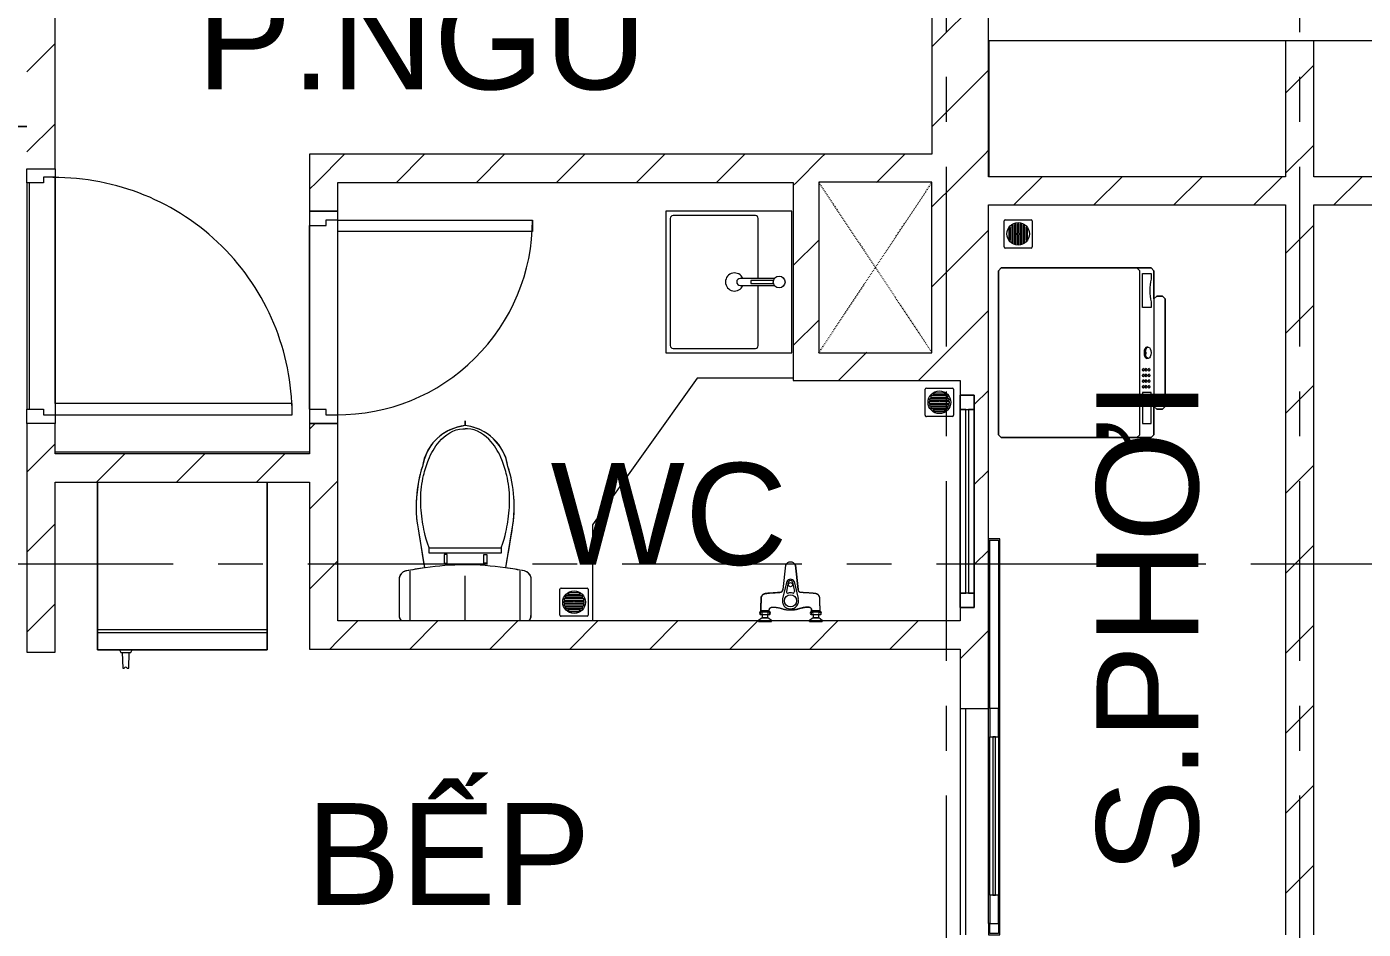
# Model space of a CAD drawing. Header units: millimetres. Extents: x -20144 to 104140, y -11426 to 48263.
# Drawn here: x 4701 to 9426, y 36460 to 39650 of the extents above; entities that cross this region are included whole.
import ezdxf

# ---------------------------------------------------------------- set-up
doc = ezdxf.new("R2010")
doc.units = ezdxf.units.MM
doc.linetypes.add('Dash', pattern=[6.35, 3.175, -3.175])
doc.linetypes.add('Grid Line', pattern=[22.225, 12.7, -3.175, 3.175, -3.175])
for name, color, linetype, lineweight in [('A-DETL-GENF', 31, 'Continuous', 5), ('A-DETL-GENF-HDLN', 161, 'Dash', 5), ('CHU', 181, 'Continuous', 5), ('CUA', 31, 'Continuous', 9), ('HATCH-TUONG', 152, 'Continuous', 9), ('NET-CAT', 3, 'Continuous', 9), ('NET-THAY', 2, 'Continuous', 15), ('THIET BI', 44, 'Continuous', 5), ('THIET-BI', 44, 'Continuous', 5), ('TRUC', 225, 'Continuous', 5)]:
    doc.layers.add(name, color=color, linetype=linetype, lineweight=lineweight)
doc.styles.add('Arial_2', font='arial_1.ttf', dxfattribs={"height": 360})
pattern_1 = [(45, (0, 0), (-141.4214, 141.4214), [])]

# ---------------------------------------------------------------- blocks, each defined once
blk = doc.blocks.new('X-LA1 - X-LA-688015-MẶT BẰNG TẦNG 4')
at = {"layer": 'THIET-BI'}
for p, q in [((250, -5), (-250, -5)), ((-250, -5), (-250, -450)), ((-250, -5), (-250, -450)), ((250, -5), (-250, -5)), ((250, -450), (250, -5)), ((250, -450), (250, -5)), ((-12.7, -66.5), (-12.7, -187.5)), ((-5.2, -70.1), (-5.2, -150)), ((5.2, -150), (5.2, -70.1)), ((12.3, -187.5), (12.3, -66.8)), ((-235, -134), (-235, -425)), ((-12.7, -124), (-225, -124)), ((225, -124), (12.3, -124)), ((235, -425), (235, -134)), ((-5.2, -150), (5.2, -150)), ((-250, -450), (250, -450)), ((-250, -450), (250, -450)), ((-225, -435), (225, -435))]:
    blk.add_line(p, q, dxfattribs=at)
blk.add_circle((0, -50), 20.8, dxfattribs=at)
for centre, radius, start, end in [((-225, -134), 10, 90, 180), ((225, -134), 10, 0, 90), ((0, -207.6), 32, 113.4242, 67.4481), ((-0.2, -187.5), 12.5, 180, 360), ((-225, -425), 10, 180, 270), ((225, -425), 10, 270, 0)]:
    blk.add_arc(centre, radius, start, end, dxfattribs=at)
blk = doc.blocks.new('X-SEN - X-SEN-387739-MẶT BẰNG TẦNG 4')
at = {"layer": 'THIET-BI'}
for p, q in [((-67.5, 0), (-112.5, 0)), ((-112.5, 0), (-112.5, -3.8)), ((-112.5, 0), (-67.5, 0)), ((-112.5, -3.8), (-112.5, 0)), ((-67.5, -3.8), (-67.5, 0)), ((-67.5, 0), (-67.5, -3.8)), ((112.5, 0), (67.5, 0)), ((67.5, 0), (67.5, -3.8)), ((67.5, 0), (67.5, -3.8)), ((112.5, 0), (67.5, 0)), ((112.5, -3.8), (112.5, 0)), ((112.5, -3.8), (112.5, 0)), ((-112.5, -3.8), (-99.9, -12.6)), ((-67.5, -3.8), (-112.5, -3.8)), ((-112.5, -3.8), (-99.9, -12.6)), ((-99.9, -25.3), (-107.2, -25.3)), ((-72.8, -25.3), (-107.2, -25.3)), ((-107.2, -34.3), (-105.1, -34.3)), ((-107.2, -34.3), (-72.8, -34.3)), ((-105.1, -34.3), (-105.1, -37.2)), ((-105.1, -34.3), (-105.1, -37.2)), ((-74.9, -34.3), (-105.1, -34.3)), ((-105.1, -37.2), (-74.9, -37.2)), ((-99.9, -12.6), (-99.9, -25.3)), ((-99.9, -12.6), (-80.1, -12.6)), ((-80.1, -12.6), (-99.9, -12.6)), ((-99.9, -12.6), (-99.9, -25.3)), ((-80.1, -12.6), (-67.5, -3.8)), ((-80.1, -12.6), (-67.5, -3.8)), ((-80.1, -25.3), (-80.1, -12.6)), ((-80.1, -25.3), (-80.1, -12.6)), ((-72.8, -25.3), (-80.1, -25.3)), ((-74.9, -37.2), (-74.9, -34.3)), ((-74.9, -34.3), (-72.8, -34.3)), ((-74.9, -37.2), (-74.9, -34.3)), ((67.5, -3.8), (80.1, -12.6)), ((112.5, -3.8), (67.5, -3.8)), ((67.5, -3.8), (80.1, -12.6)), ((80.1, -25.3), (72.8, -25.3)), ((107.2, -25.3), (72.8, -25.3)), ((72.8, -34.3), (74.9, -34.3)), ((72.8, -34.3), (107.2, -34.3)), ((74.9, -34.3), (74.9, -37.2)), ((74.9, -34.3), (74.9, -37.2)), ((105.1, -34.3), (74.9, -34.3)), ((74.9, -37.2), (105.1, -37.2)), ((80.1, -12.6), (80.1, -25.3)), ((99.9, -12.6), (80.1, -12.6)), ((80.1, -12.6), (99.9, -12.6)), ((99.9, -12.6), (80.1, -12.6)), ((80.1, -12.6), (80.1, -25.3)), ((99.9, -12.6), (112.5, -3.8)), ((99.9, -12.6), (112.5, -3.8)), ((99.9, -25.3), (99.9, -12.6)), ((99.9, -25.3), (99.9, -12.6)), ((107.2, -25.3), (99.9, -25.3)), ((105.1, -37.2), (105.1, -34.3)), ((105.1, -34.3), (107.2, -34.3)), ((105.1, -37.2), (105.1, -34.3)), ((-12.9, -141.7), (-27.6, -80.8)), ((12.9, -141.7), (27.6, -80.8)), ((-27.3, -113.1), (-17.5, -199.2)), ((-17.5, -199.2), (-27.3, -113.1)), ((-7.7, -139.6), (-13.8, -105.5)), ((7.7, -139.6), (13.8, -105.5)), ((17.5, -199.2), (27.3, -113.1)), ((17.5, -199.2), (27.3, -113.1))]:
    blk.add_line(p, q, dxfattribs=at)
for centre, radius in [((0, -73.2), 21.5), ((0, -130.1), 7.2)]:
    blk.add_circle(centre, radius, dxfattribs=at)
for centre, radius, start, end in [((-102.9, -29.8), 6.9, 148.0246, 211.9754), ((-102.9, -29.8), 6.9, 148.0246, 211.9754), ((-107.2, -27.1), 1.8, 90, 148.0246), ((-107.2, -27.1), 1.8, 90, 148.0246), ((-107.2, -32.5), 1.8, 211.9754, 270), ((-107.2, -32.5), 1.8, 211.9754, 270), ((-112.5, -29.8), 6.9, 319.2845, 40.7155), ((-94.4, -29.8), 6.9, 139.2845, 220.7155), ((-85.4, -29.8), 6.9, 319.2845, 40.7155), ((-67.5, -29.8), 6.9, 139.2845, 220.7155), ((-72.8, -27.1), 1.8, 31.9754, 90), ((-72.8, -27.1), 1.8, 31.9754, 90), ((-72.8, -32.5), 1.8, 270, 328.0246), ((-72.8, -32.5), 1.8, 270, 328.0246), ((-77.1, -29.8), 6.9, 328.0246, 31.9754), ((-77.1, -29.8), 6.9, 328.0246, 31.9754), ((-0.4, -73.2), 28.3, 89.2517, 195.6693), ((0.4, -73.2), 28.3, 344.3307, 90.7483), ((77.1, -29.8), 6.9, 148.0246, 211.9754), ((77.1, -29.8), 6.9, 148.0246, 211.9754), ((72.8, -27.1), 1.8, 90, 148.0246), ((72.8, -27.1), 1.8, 90, 148.0246), ((72.8, -32.5), 1.8, 211.9754, 270), ((72.8, -32.5), 1.8, 211.9754, 270), ((67.5, -29.8), 6.9, 319.2845, 40.7155), ((85.6, -29.8), 6.9, 139.2845, 220.7155), ((94.6, -29.8), 6.9, 319.2845, 40.7155), ((112.5, -29.8), 6.9, 139.2845, 220.7155), ((107.2, -27.1), 1.8, 31.9754, 90), ((107.2, -27.1), 1.8, 31.9754, 90), ((107.2, -32.5), 1.8, 270, 328.0246), ((107.2, -32.5), 1.8, 270, 328.0246), ((102.9, -29.8), 6.9, 328.0246, 31.9754), ((102.9, -29.8), 6.9, 328.0246, 31.9754), ((-9.4, -104.7), 4.5, 74.0703, 190.1556), ((0, -134.7), 14.7, 208.4144, 331.5856), ((-0.4, -73.2), 28.3, 254.0703, 270.7483), ((0, -136.6), 8.24, 201.1294, 338.8706), ((0.4, -73.2), 28.3, 269.2517, 285.9297), ((9.4, -104.7), 4.5, 349.8444, 105.9297), ((0, -191), 19.3, 205.0481, 334.9519), ((0, -191), 19.3, 205.0481, 334.9519)]:
    blk.add_arc(centre, radius, start, end, dxfattribs=at)
for points, knots in [([(-105.1, -37.2), (-105.1, -39.1), (-104.9, -42.9), (-104.7, -48.5), (-104.5, -54.2), (-104.2, -61.7), (-103.9, -68.4), (-103.8, -73.6), (-103.7, -75.5), (-103.7, -76.7), (-103.6, -77.6), (-103.6, -78.6), (-103.6, -79.8), (-103.6, -81), (-103.5, -81.8), (-103.5, -82.3), (-103.5, -82.6), (-103.4, -83), (-103.4, -83.5), (-103.3, -84.3), (-103.2, -85.5), (-103.1, -86.6), (-102.8, -87.6), (-102.6, -88.2), (-102.3, -88.9), (-101.9, -89.7), (-101.3, -90.8), (-100.6, -91.7), (-100, -92.5), (-99, -93.6), (-97.8, -94.7), (-96.2, -95.8), (-95, -96.6), (-93.7, -97.2), (-92.4, -97.7), (-91.2, -98.1), (-90.3, -98.4), (-89.6, -98.5), (-88.9, -98.7), (-88, -98.8), (-86.8, -99), (-85.6, -99.1), (-84.7, -99.1), (-84, -99.2), (-83.3, -99.3), (-82.3, -99.4), (-81.2, -99.5), (-79.7, -99.6), (-77.9, -99.8), (-75.5, -100), (-72.8, -100.2), (-70, -100.5), (-66.3, -100.8), (-61.6, -101.2), (-56, -101.5), (-51.7, -101.8), (-48.8, -101.9), (-47.3, -101.9), (-46.1, -101.9), (-45.1, -102), (-44.4, -102), (-43.6, -102), (-42.6, -102), (-41.4, -102), (-40.1, -102), (-39.3, -102.1), (-38.8, -102.1), (-38.5, -102.2), (-38.1, -102.2), (-37.6, -102.3), (-36.8, -102.4), (-35.6, -102.6), (-34.3, -103), (-33.2, -103.5), (-32.5, -104), (-31.7, -104.6), (-30.5, -105.7), (-29, -107.6), (-27.9, -110.1), (-27.4, -112), (-27.3, -113.1)], [0, 0, 0, 0, 0.041667, 0.083333, 0.125, 0.166667, 0.25, 0.270833, 0.28125, 0.291667, 0.296875, 0.302083, 0.3125, 0.322917, 0.328125, 0.330729, 0.333333, 0.335938, 0.338542, 0.34375, 0.354167, 0.364583, 0.369792, 0.375, 0.380208, 0.385417, 0.395833, 0.40625, 0.411458, 0.416667, 0.4375, 0.447917, 0.458333, 0.46875, 0.479167, 0.489583, 0.494792, 0.5, 0.505208, 0.510417, 0.520833, 0.53125, 0.536458, 0.541667, 0.546875, 0.552083, 0.5625, 0.572917, 0.583333, 0.604167, 0.625, 0.645833, 0.666667, 0.708333, 0.75, 0.791667, 0.802083, 0.8125, 0.822917, 0.828125, 0.833333, 0.838542, 0.84375, 0.854167, 0.864583, 0.869792, 0.872396, 0.875, 0.877604, 0.880208, 0.885417, 0.895833, 0.90625, 0.916667, 0.921875, 0.927083, 0.9375, 0.958333, 0.979167, 1, 1, 1, 1]), ([(-105.1, -37.2), (-104.5, -52.3), (-103.9, -68.7), (-103.3, -87.5), (-99.6, -93.9), (-92.4, -98.5), (-72.6, -100.1), (-54, -102.2), (-33.9, -102), (-28.7, -107.4), (-27.8, -111), (-27.3, -113.1)], [0, 0, 0, 0, 45.441328, 49.333631, 56.110562, 66.562664, 73.682324, 114.966912, 125.570438, 129.900151, 136.284558, 136.284558, 136.284558, 136.284558]), ([(0, -41), (-2, -40.9), (-5.6, -40.9), (-10.3, -41.2), (-14.4, -41.6), (-18, -42.2), (-21.2, -42.9), (-24.2, -43.7), (-27.1, -44.6), (-30, -45.4), (-32.9, -46.3), (-35.8, -47.2), (-38.8, -47.9), (-41.8, -48.6), (-45.1, -49.2), (-48.4, -49.8), (-51.8, -50.2), (-54.8, -50.5), (-56.9, -50.7), (-58.1, -50.8), (-59, -50.9), (-59.9, -51), (-60.8, -51), (-61.7, -51), (-62.4, -51), (-63, -51), (-63.6, -51), (-64.4, -50.9), (-65.1, -50.8), (-65.7, -50.7), (-66.1, -50.6), (-66.5, -50.5), (-67.1, -50.4), (-68.1, -50.1), (-69.1, -49.6), (-70.1, -49), (-71.1, -48.3), (-72, -47.4), (-72.8, -46.6), (-73.3, -45.8), (-73.8, -45.1), (-74.1, -44.3), (-74.4, -43.5), (-74.6, -42.6), (-74.7, -41.9), (-74.8, -41.3), (-74.8, -40.9), (-74.9, -40.4), (-74.9, -39.8), (-74.9, -38.8), (-74.9, -37.9), (-74.9, -37.2)], [0, 0, 0, 0, 0.041667, 0.083333, 0.125, 0.166667, 0.208333, 0.25, 0.291667, 0.333333, 0.375, 0.416667, 0.458333, 0.5, 0.541667, 0.583333, 0.625, 0.666667, 0.6875, 0.697917, 0.708333, 0.71875, 0.729167, 0.739583, 0.75, 0.755208, 0.760417, 0.770833, 0.78125, 0.786458, 0.791667, 0.796875, 0.802083, 0.8125, 0.833333, 0.84375, 0.854167, 0.875, 0.885417, 0.895833, 0.90625, 0.916667, 0.927083, 0.9375, 0.947917, 0.953125, 0.958333, 0.963542, 0.96875, 0.979167, 1, 1, 1, 1]), ([(-74.9, -37.2), (-74.9, -39.9), (-75, -44.9), (-67.9, -51.6), (-55.3, -50.7), (-39.4, -48.7), (-24.4, -43.4), (-11.8, -40.7), (0, -41)], [0, 0, 0, 0, 8.475038, 15.961674, 29.255673, 47.963091, 70.422589, 93.837243, 93.837243, 93.837243, 93.837243]), ([(74.9, -37.2), (74.9, -37.9), (74.9, -38.8), (74.9, -39.8), (74.9, -40.4), (74.8, -40.9), (74.8, -41.3), (74.7, -41.9), (74.6, -42.6), (74.4, -43.3), (74.3, -43.9), (74.1, -44.4), (73.8, -45.1), (73.3, -45.8), (72.8, -46.6), (72, -47.4), (71.1, -48.3), (70.1, -49), (69.1, -49.6), (68.1, -50.1), (67.1, -50.4), (66.5, -50.5), (66.1, -50.6), (65.7, -50.7), (65.1, -50.8), (64.4, -50.9), (63.5, -51), (62.7, -51), (62.1, -51), (61.5, -51), (60.8, -51), (59.9, -51), (59, -50.9), (58.1, -50.8), (56.9, -50.7), (54.8, -50.5), (51.8, -50.2), (47.2, -49.6), (41.8, -48.7), (36.8, -47.4), (32.9, -46.3), (30, -45.4), (27.1, -44.6), (24.2, -43.7), (21.2, -42.9), (18, -42.2), (14.4, -41.6), (10.3, -41.2), (5.6, -40.9), (2, -40.9), (0, -41)], [0, 0, 0, 0, 0.020833, 0.03125, 0.036458, 0.041667, 0.046875, 0.052083, 0.0625, 0.072917, 0.078125, 0.083333, 0.09375, 0.104167, 0.114583, 0.125, 0.145833, 0.15625, 0.166667, 0.1875, 0.197917, 0.203125, 0.208333, 0.213542, 0.21875, 0.229167, 0.239583, 0.25, 0.255208, 0.260417, 0.270833, 0.28125, 0.291667, 0.302083, 0.3125, 0.333333, 0.375, 0.416667, 0.5, 0.583333, 0.625, 0.666667, 0.708333, 0.75, 0.791667, 0.833333, 0.875, 0.916667, 0.958333, 1, 1, 1, 1]), ([(74.9, -37.2), (74.9, -39.9), (75, -44.9), (67.9, -51.6), (55.3, -50.7), (39.4, -48.7), (24.4, -43.4), (11.8, -40.7), (0, -41)], [0, 0, 0, 0, 8.475038, 15.961674, 29.255673, 47.963091, 70.422589, 93.837243, 93.837243, 93.837243, 93.837243]), ([(27.3, -113.1), (27.4, -112), (27.9, -110.1), (29, -107.6), (30.5, -105.7), (31.7, -104.6), (32.5, -104), (33.2, -103.5), (34.3, -103), (35.6, -102.6), (36.8, -102.4), (37.6, -102.3), (38.1, -102.2), (38.5, -102.2), (38.8, -102.1), (39.3, -102.1), (40.1, -102), (41.4, -102), (42.6, -102), (43.6, -102), (44.4, -102), (45.1, -102), (46.1, -101.9), (47.3, -101.9), (48.8, -101.9), (51.7, -101.8), (57.9, -101.4), (65.3, -100.9), (72.8, -100.2), (76.9, -99.8), (79.7, -99.6), (81.2, -99.5), (82.3, -99.4), (83.3, -99.3), (84, -99.2), (84.7, -99.1), (85.6, -99.1), (86.8, -99), (88, -98.8), (88.9, -98.7), (89.6, -98.5), (90.3, -98.4), (91.2, -98.1), (92.4, -97.7), (93.7, -97.2), (95, -96.6), (96.2, -95.8), (97.8, -94.7), (99.2, -93.4), (100.4, -91.9), (101.3, -90.8), (101.9, -89.7), (102.3, -88.9), (102.6, -88.2), (102.8, -87.6), (103.1, -86.6), (103.2, -85.5), (103.3, -84.3), (103.4, -83.5), (103.4, -83), (103.5, -82.6), (103.5, -82.3), (103.5, -81.8), (103.6, -81), (103.6, -79.8), (103.6, -78.6), (103.6, -77.6), (103.7, -76.7), (103.7, -75.5), (103.8, -73.6), (103.9, -70.3), (104.1, -65.5), (104.5, -54.2), (104.8, -44.8), (105.1, -37.2)], [0, 0, 0, 0, 0.020833, 0.041667, 0.0625, 0.072917, 0.078125, 0.083333, 0.09375, 0.104167, 0.114583, 0.119792, 0.122396, 0.125, 0.127604, 0.130208, 0.135417, 0.145833, 0.15625, 0.161458, 0.166667, 0.171875, 0.177083, 0.1875, 0.197917, 0.208333, 0.25, 0.333333, 0.375, 0.416667, 0.427083, 0.4375, 0.447917, 0.453125, 0.458333, 0.463542, 0.46875, 0.479167, 0.489583, 0.494792, 0.5, 0.505208, 0.510417, 0.520833, 0.53125, 0.541667, 0.552083, 0.5625, 0.583333, 0.59375, 0.604167, 0.614583, 0.619792, 0.625, 0.630208, 0.635417, 0.645833, 0.65625, 0.661458, 0.664062, 0.666667, 0.669271, 0.671875, 0.677083, 0.6875, 0.697917, 0.703125, 0.708333, 0.71875, 0.729167, 0.75, 0.791667, 0.833333, 1, 1, 1, 1]), ([(105.1, -37.2), (104.5, -52.3), (103.9, -68.7), (103.3, -87.5), (99.6, -93.9), (92.4, -98.5), (72.6, -100.1), (54, -102.2), (33.9, -102), (28.7, -107.4), (27.8, -111), (27.3, -113.1)], [0, 0, 0, 0, 45.441328, 49.333631, 56.110562, 66.562664, 73.682324, 114.966912, 125.570438, 129.900151, 136.284558, 136.284558, 136.284558, 136.284558])]:
    blk.add_open_spline(points, degree=3, knots=knots, dxfattribs=at)
blk = doc.blocks.new('X-PHEU - X-PHEU-399631-MẶT BẰNG TẦNG 4')
at = {"layer": 'THIET-BI'}
for p, q in [((25, 29), (25, 121)), ((29, 125), (121, 125)), ((47.5, 51.8), (47.5, 98.2)), ((52.5, 103.1), (52.5, 46.9)), ((57.5, 43.5), (57.5, 106.5)), ((62.5, 108.8), (62.5, 41.2)), ((67.5, 39.8), (67.5, 110.2)), ((72.5, 110.9), (72.5, 78.1)), ((77.5, 78.1), (77.5, 110.9)), ((82.5, 110.2), (82.5, 39.8)), ((87.5, 41.2), (87.5, 108.8)), ((92.5, 106.5), (92.5, 43.5)), ((97.5, 46.9), (97.5, 103.1)), ((102.5, 98.2), (102.5, 51.8)), ((125, 121), (125, 29)), ((42.5, 90.5), (42.5, 59.5)), ((72.5, 71.9), (72.5, 39.1)), ((77.5, 39.1), (77.5, 71.9)), ((107.5, 59.5), (107.5, 90.5)), ((121, 25), (29, 25))]:
    blk.add_line(p, q, dxfattribs=at)
blk.add_circle((75, 75), 40, dxfattribs=at)
for centre, radius, start, end in [((29, 121), 4, 90, 180), ((75, 75), 36, 139.8082, 154.5256), ((75, 75), 36, 119.0853, 128.6822), ((75, 75), 36, 102.0247, 110.3175), ((75, 75), 36, 90, 93.9821), ((75, 75), 36, 86.0179, 90), ((75, 75), 36, 69.6825, 77.9753), ((75, 75), 36, 51.3178, 60.9147), ((75, 75), 36, 25.4744, 40.1918), ((121, 121), 4, 0, 90), ((75, 75), 36, 205.4744, 220.1918), ((75, 75), 4, 128.6822, 231.3178), ((75, 75), 4, 308.6822, 51.3178), ((75, 75), 36, 319.8082, 334.5256), ((29, 29), 4, 180, 270), ((75, 75), 36, 231.3178, 240.9147), ((75, 75), 36, 249.6825, 257.9753), ((75, 75), 36, 266.0179, 270), ((75, 75), 36, 270, 273.9821), ((75, 75), 36, 282.0247, 290.3175), ((75, 75), 36, 299.0853, 308.6822), ((121, 29), 4, 270, 360)]:
    blk.add_arc(centre, radius, start, end, dxfattribs=at)
blk = doc.blocks.new('X-TV1 - X-TV-688019-MẶT BẰNG TẦNG 4')
at = {"layer": 'THIET BI'}
for p, q in [((2000, 400), (0, 400)), ((0, 400), (0, 1.4)), ((0, 400), (2000, 400)), ((0, 1.4), (0, 400)), ((2000, 1.4), (2000, 400)), ((2000, 400), (2000, 1.4)), ((740, 100), (1260, 100)), ((1000, 100), (1000, 75)), ((500, 75), (1500, 75)), ((522.5, 25), (500, 75)), ((1500, 75), (1477.5, 25)), ((1477.5, 25), (522.5, 25))]:
    blk.add_line(p, q, dxfattribs=at)
for centre, start_param, end_param in [((740, 75), 0, 1.570796), ((1260, 75), 4.712389, 6.283185), ((740, 25), 1.570796, 2.992895), ((1260, 25), 3.290291, 4.712389)]:
    blk.add_ellipse(centre, major_axis=(0, 25), ratio=0.9, start_param=start_param, end_param=end_param, dxfattribs=at)
blk = doc.blocks.new('X-MAY GIAT - X-MAY GIAT-411449-MẶT BẰNG TẦNG 4')
at = {"layer": 'THIET BI'}
for p, q in [((-290, 0), (-300, -10)), ((-300, -10), (-290, 0)), ((290, 0), (-290, 0)), ((-290, 0), (290, 0)), ((300, -10), (290, 0)), ((290, 0), (300, -10)), ((-300, -10), (-300, -540)), ((-300, -540), (-300, -10)), ((300, -540), (300, -10)), ((300, -10), (300, -540)), ((-300, -490), (-290, -500)), ((-290, -500), (290, -500)), ((-250, -510), (-250, -540)), ((-140, -510), (-250, -510)), ((-140, -540), (-140, -510)), ((160, -510), (280, -510)), ((160, -540), (160, -510)), ((280, -510), (280, -540)), ((290, -500), (300, -490)), ((-300, -540), (-290, -550)), ((-290, -550), (-300, -540)), ((-290, -550), (-190, -550)), ((-190, -550), (-290, -550)), ((-250, -540), (-140, -540)), ((-190, -550), (-200, -560)), ((-200, -560), (-190, -550)), ((-200, -560), (-200, -580)), ((-200, -580), (-200, -560)), ((190, -550), (-190, -550)), ((-20, -530), (-20, -525)), ((0, -520), (0, -525)), ((20, -530), (20, -525)), ((180, -540), (160, -540)), ((200, -560), (190, -550)), ((190, -550), (290, -550)), ((190, -550), (200, -560)), ((290, -550), (190, -550)), ((200, -580), (200, -560)), ((200, -560), (200, -580)), ((280, -540), (260, -540)), ((290, -550), (300, -540)), ((300, -540), (290, -550)), ((-200, -580), (-190, -590)), ((-190, -590), (-200, -580)), ((-190, -590), (190, -590)), ((190, -590), (-190, -590)), ((190, -590), (200, -580)), ((200, -580), (190, -590))]:
    blk.add_line(p, q, dxfattribs=at)
blk.add_arc((220, -697.5), 162.5, 75.75, 104.25, dxfattribs=at)
for centre, major_axis in [((-120, -512.5), (5, 0)), ((-100, -512.5), (5, 0)), ((-80, -512.5), (5, 0)), ((-60, -512.5), (-5, 0)), ((-120, -522.5), (5, 0)), ((-120, -532.5), (5, 0)), ((-100, -522.5), (5, 0)), ((-100, -532.5), (5, 0)), ((-80, -522.5), (5, 0)), ((-80, -532.5), (5, 0)), ((-60, -522.5), (-5, 0)), ((-60, -532.5), (-5, 0)), ((0, -530), (-20, 0))]:
    blk.add_ellipse(centre, major_axis=major_axis, ratio=0.5, dxfattribs=at)
blk.add_ellipse((0, -525), major_axis=(-20, 0), ratio=0.5, start_param=3.141593, end_param=6.283185, dxfattribs=at)
blk = doc.blocks.new('X-TU LANH - X-TU LANH-V34-MẶT BẰNG TẦNG 4')
at = {"layer": 'THIET BI'}
for p, q in [((-300, -7.7), (-300, -600)), ((-300, -600), (-300, -7.7)), ((300, -600), (300, -7.7)), ((300, -7.7), (300, -600)), ((300, -530), (-300, -530)), ((300, -540), (-300, -540)), ((-300, -600), (300, -600)), ((300, -600), (-300, -600)), ((-222.5, -600), (-217.5, -610)), ((-217.5, -610), (-182.5, -610)), ((-212.5, -610), (-210.5, -665)), ((-189.5, -665), (-187.5, -610)), ((-182.5, -610), (-177.5, -600)), ((-210.5, -665), (-205.2, -665)), ((-194.8, -665), (-189.5, -665))]:
    blk.add_line(p, q, dxfattribs=at)
blk.add_arc((-200, -667.2), 5.66, 22.4018, 157.5982, dxfattribs=at)
blk = doc.blocks.new('X-XI - X-XI-V35-MẶT BẰNG TẦNG 4')
at = {"layer": 'THIET-BI'}
for p, q in [((-230.6, -16.8), (-233.2, -33.2)), ((-233.2, -29), (-233.2, -157.9)), ((-233.2, -29), (-233.2, -157.9)), ((-233.2, -33.2), (-233.2, -45)), ((-233.2, -45), (-233.2, -157.9)), ((-227.9, -12.2), (-230.6, -16.8)), ((-194.6, -10), (-194.6, -185.7)), ((0, -10), (0, -169.7)), ((194.6, -10), (194.6, -186.1)), ((231.6, -19.3), (227.7, -12)), ((233.2, -29), (231.6, -19.3)), ((233.2, -157.9), (233.2, -29)), ((233.2, -157.9), (233.2, -29)), ((233.2, -157.9), (233.2, -29)), ((-233.2, -157.9), (-232.9, -162.1)), ((-232.9, -162.1), (-231, -169.1)), ((-231, -169.1), (-228, -174.5)), ((-228, -174.5), (-224.2, -178.9)), ((-224.2, -178.9), (-216.9, -183.9)), ((-216.9, -183.9), (-209.4, -186.4)), ((-209.4, -186.4), (-202.4, -187.7)), ((-202.4, -187.7), (-192, -189.7)), ((143.8, -197.5), (212.9, -185.5)), ((212.9, -185.5), (220.8, -181.7)), ((220.8, -181.7), (226.5, -176.5)), ((226.5, -176.5), (231.9, -166.7)), ((231.9, -166.7), (233.2, -157.9)), ((-192, -189.7), (-184.2, -191.1)), ((-184.2, -191.1), (-168, -193.8)), ((-168, -193.8), (-149.9, -196.6)), ((-143.8, -197.5), (-166.7, -335.2)), ((-143.8, -197.5), (-166.7, -335.2)), ((-147.8, -221.1), (-155.3, -266.3)), ((-149.9, -196.6), (-143.8, -197.5)), ((-143.8, -197.5), (-147.8, -221.1)), ((-76.6, -213.5), (-66.1, -213.5)), ((-76.6, -245), (-76.6, -213.5)), ((-66.1, -213.5), (-66.1, -245)), ((64, -213.5), (64, -245)), ((74.4, -213.5), (64, -213.5)), ((74.4, -245), (74.4, -213.5)), ((166.7, -335.2), (143.8, -197.5)), ((166.7, -335.2), (143.8, -197.5)), ((146.9, -216.1), (143.8, -197.5)), ((151.8, -245.3), (146.9, -216.1)), ((-157.7, -280.9), (-161.5, -303.8)), ((-155.3, -266.3), (-157.7, -280.9)), ((-127.7, -249.9), (127.7, -249.9)), ((-127.7, -267.8), (-127.7, -249.9)), ((-8.6, -267.8), (-127.7, -267.8)), ((-66.1, -245), (-76.6, -245)), ((127.7, -267.8), (-8.6, -267.8)), ((64, -245), (74.4, -245)), ((127.7, -249.9), (127.7, -267.8)), ((157.2, -277.8), (151.8, -245.3)), ((161.7, -304.9), (157.2, -277.8)), ((-164.6, -322), (-168.9, -349)), ((-161.5, -303.8), (-164.6, -322)), ((166.7, -335.2), (161.7, -304.9)), ((-171, -365.1), (-172.5, -383)), ((-168.9, -349), (-171, -365.1)), ((171.6, -371), (166.7, -335.2)), ((173.2, -395.8), (171.6, -371)), ((-172.5, -383), (-173.5, -402.2)), ((-173.5, -402.2), (-173.1, -436.1)), ((173.5, -426.5), (173.2, -395.8)), ((-173.1, -436.1), (-172.5, -446.5)), ((-172.5, -446.5), (-169.6, -474.8)), ((165.2, -502.3), (172.5, -446.5)), ((172.5, -446.5), (173.5, -426.5)), ((-169.6, -474.8), (-166.5, -495.3)), ((-166.5, -495.3), (-161.1, -520.9)), ((155.1, -543.7), (161.7, -518.5)), ((161.7, -518.5), (165.2, -502.3)), ((-161.1, -520.9), (-151.4, -555.9)), ((-151.4, -555.9), (-143.5, -587)), ((145.5, -581), (151.4, -555.9)), ((151.4, -555.9), (155.1, -543.7)), ((-143.5, -587), (-131.8, -612.8)), ((-131.8, -612.8), (-121.7, -628.9)), ((114.1, -638.9), (131.6, -613.2)), ((131.6, -613.2), (145.5, -581)), ((-121.7, -628.9), (-100.2, -653.8)), ((-100.2, -653.8), (-87.5, -664.8)), ((86, -665.9), (100.2, -653.8)), ((100.2, -653.8), (114.1, -638.9)), ((-87.5, -664.8), (-69.9, -676.9)), ((-69.9, -676.9), (-49.6, -687.2)), ((-49.6, -687.2), (-19.9, -696.9)), ((-19.9, -696.9), (0, -700.2)), ((0, -700.2), (34.6, -692.9)), ((0, -700.2), (0, -702.7)), ((0, -712.5), (0, -700.2)), ((0, -700.3), (0, -710.2)), ((0, -702.7), (0, -715.9)), ((34.6, -692.9), (60.8, -681.9)), ((60.8, -681.9), (86, -665.9)), ((0, -710.2), (0, -716.9)), ((0, -717.2), (0, -712.5)), ((0, -716.9), (0, -717.2))]:
    blk.add_line(p, q, dxfattribs=at)
for centre, radius, start, end in [((-204.3, -29), 29, 138.3245, 180), ((-204.3, -29), 29, 138.7835, 180), ((204.3, -29), 29, 0, 41.6755), ((204.3, -29), 29, 360, 41.2165), ((-204.3, -157.9), 29, 180, 259.8599), ((-204.3, -157.9), 29, 180, 259.8599), ((18.1, 960), 1168.8, 258.7762, 262.0348), ((18.1, 960), 1168.8, 258.7762, 262.0348), ((-18.1, 960), 1168.8, 277.9652, 281.2238), ((-18.1, 960), 1168.8, 277.9652, 281.2238), ((204.3, -157.9), 29, 280.1401, 360), ((204.3, -157.9), 29, 280.1401, 0), ((18.1, 960), 1168.8, 262.1447, 269.1633), ((-16, 957.7), 1166.4, 270.8375, 277.7683), ((287.1, -414.4), 460.7, 170.0941, 197.8856), ((287.1, -414.4), 460.7, 170.0941, 197.8856), ((-287.1, -414.4), 460.7, 342.1144, 9.9059), ((-287.1, -414.4), 460.7, 342.1144, 9.9059), ((18.2, -529.6), 171.6, 188.8267, 263.9098), ((18.2, -529.6), 171.6, 188.8267, 263.9098), ((-18.2, -529.6), 171.6, 276.0902, 351.1733), ((-18.2, -529.6), 171.6, 276.0902, 351.1733)]:
    blk.add_arc(centre, radius, start, end, dxfattribs=at)
for points in [[(-127.7, -267.8), (-143.4, -315.6), (-152.2, -364.8), (-160.3, -442.2), (-151, -516.8), (-129.6, -585.3), (-93.5, -652), (-37.5, -689.3), (-2.9, -689.4), (0, -689.4)], [(127.7, -267.8), (143.4, -315.6), (152.2, -364.8), (160.3, -442.2), (151, -516.8), (129.6, -585.3), (93.5, -652), (37.5, -689.3), (2.9, -689.4), (0, -689.4)]]:
    blk.add_open_spline(points, degree=3, knots=[12.724379, 12.724379, 12.724379, 12.724379, 75.096459, 151.912755, 228.70098, 282.501534, 351.034079, 439.49288, 447.51098, 447.51098, 447.51098, 447.51098], dxfattribs=at)
blk = doc.blocks.new('CUA PHONG NGU - Type 1-494775-MẶT BẰNG TẦNG 4')
at = {"layer": 'CUA', "lineweight": 5}
for p, q in [((-348.5, -52.3), (-348.5, 47.7)), ((-348.5, 47.7), (-298.5, 47.7)), ((-298.5, 47.7), (-298.5, -11.3)), ((501.5, 47.7), (551.5, 47.7)), ((501.5, -11.3), (501.5, 47.7)), ((551.5, 47.7), (551.5, -52.3)), ((-318.5, -11.3), (-318.5, -52.3)), ((-298.5, -11.3), (-318.5, -11.3)), ((521.5, -11.3), (501.5, -11.3)), ((521.5, -52.3), (521.5, -11.3)), ((-318.5, -52.3), (-348.5, -52.3)), ((551.5, -52.3), (521.5, -52.3))]:
    blk.add_line(p, q, dxfattribs=at)
at = {"layer": 'CUA'}
for p, q in [((-277.5, -52.3), (-317.5, -52.3)), ((-317.5, -52.3), (-317.5, -890.3)), ((-277.5, -890.3), (-277.5, -52.3)), ((-317.5, -890.3), (-277.5, -890.3))]:
    blk.add_line(p, q, dxfattribs=at)
at = {"layer": 'CUA', "lineweight": 5}
blk.add_arc((-317.5, -52.3), 838, 270, 0.5, dxfattribs=at)
blk = doc.blocks.new('X-PHONG WC1 - X-PHONG WC-700182-MẶT BẰNG TẦNG 4')
at = {"layer": 'CUA'}
for p, q in [((-325, 50), (-375, 50)), ((-375, 50), (-375, 0)), ((-375, 50), (375, 50)), ((-375, 0), (-375, 50)), ((325, 50), (-325, 50)), ((-325, 50), (-325, 30)), ((-325, 0), (-325, 50)), ((325, 30), (325, 50)), ((375, 50), (325, 50)), ((325, 50), (325, 0)), ((375, 0), (375, 50)), ((375, 50), (375, 0)), ((-375, 0), (-325, 0)), ((375, 0), (-375, 0)), ((-325, 30), (325, 30)), ((325, 20), (-325, 20)), ((-325, 20), (-325, 0)), ((-325, 0), (325, 0)), ((325, 0), (325, 20)), ((325, 0), (375, 0))]:
    blk.add_line(p, q, dxfattribs=at)
blk = doc.blocks.new('CUA WC - Type 1-529850-MẶT BẰNG TẦNG 4')
at = {"layer": 'CUA'}
for p, q in [((-242.5, 740.3), (-202.5, 740.3)), ((-242.5, 52.3), (-242.5, 740.3)), ((-202.5, 740.3), (-202.5, 52.3)), ((-202.5, 52.3), (-242.5, 52.3))]:
    blk.add_line(p, q, dxfattribs=at)
at = {"layer": 'CUA', "lineweight": 5}
for p, q in [((-243.5, 52.3), (-273.5, 52.3)), ((-273.5, 52.3), (-273.5, -47.7)), ((-243.5, 11.3), (-243.5, 52.3)), ((476.5, 52.3), (446.5, 52.3)), ((446.5, 52.3), (446.5, 11.3)), ((476.5, -47.7), (476.5, 52.3)), ((-223.5, 11.3), (-243.5, 11.3)), ((-223.5, -47.7), (-223.5, 11.3)), ((446.5, 11.3), (426.5, 11.3)), ((426.5, 11.3), (426.5, -47.7)), ((-273.5, -47.7), (-223.5, -47.7)), ((426.5, -47.7), (476.5, -47.7))]:
    blk.add_line(p, q, dxfattribs=at)
blk.add_arc((-242.5, 52.3), 688, 359.5, 90, dxfattribs=at)
blk = doc.blocks.new('CUA SAN PHOI LUA - CUA SAN PHOI LUA-V42-MẶT BẰNG TẦNG 4')
at = {"layer": 'CUA'}
for p, q in [((-360, -50), (-400, -50)), ((-400, -50), (-400, -90)), ((-400, -90), (-360, -90)), ((-395, -85), (-395, -55)), ((-395, -55), (-360, -55)), ((-360, -85), (-395, -85)), ((-360, -55), (-360, -50)), ((-260, -55), (-360, -55)), ((-360, -55), (-360, -85)), ((-360, -85), (-260, -85)), ((-360, -90), (-360, -85)), ((-360, -90), (960, -90)), ((-260, -85), (-260, -55)), ((-260, -55), (300, -55)), ((300, -65), (-260, -65)), ((-260, -65), (-260, -75)), ((-260, -75), (300, -75)), ((300, -85), (-260, -85)), ((400, -55), (300, -55)), ((300, -55), (300, -85)), ((300, -75), (300, -65)), ((300, -85), (400, -85)), ((400, -85), (400, -55)), ((400, -55), (960, -55)), ((960, -85), (400, -85)), ((960, -50), (960, -55)), ((1000, -50), (960, -50)), ((960, -55), (995, -55)), ((995, -85), (960, -85)), ((960, -85), (960, -90)), ((960, -90), (1000, -90)), ((995, -55), (995, -85)), ((1000, -90), (1000, -50))]:
    blk.add_line(p, q, dxfattribs=at)
blk = doc.blocks.new('Family1 - Family1-919061-MẶT BẰNG TẦNG 4')
at = {"layer": 'A-DETL-GENF'}
for p, q in [((400, 602.3), (0, 602.3)), ((0, 602.3), (0, 0)), ((400, 0), (400, 602.3)), ((0, 0), (400, 0))]:
    blk.add_line(p, q, dxfattribs=at)
at = {"layer": 'A-DETL-GENF-HDLN'}
for p, q in [((0, 602.3), (400, 0.8)), ((0, 0), (400, 601.5))]:
    blk.add_line(p, q, dxfattribs=at)

msp = doc.modelspace()

# ---------------------------------------------------------------- hatches: boundary and pattern name
at = {"layer": 'HATCH-TUONG', "lineweight": 5}
h = msp.add_hatch(dxfattribs=at)
h.set_pattern_fill('FP_6', color=256, style=0, pattern_type=2)
h.set_pattern_definition(pattern_1)
h.paths.add_polyline_path([(4800.5, 37439.9), (4800.5, 38247.7), (4700.5, 38247.7), (4700.5, 37439.9)], flags=0)
h.paths.add_polyline_path([(4700.5, 39147.7), (4800.5, 39147.7), (4800.5, 41299.9), (4700.5, 41299.9), (4700.5, 39251.8)], flags=0)
h = msp.add_hatch(dxfattribs=at)
h.set_pattern_fill('FP_6', color=256, style=0, pattern_type=2)
h.set_pattern_definition(pattern_1)
h.paths.add_polyline_path([(7900.5, 39199.9), (8100.5, 39199.9), (8100.5, 40599.9), (7900.5, 40599.9), (7900.5, 39251.8)], flags=0)
h = msp.add_hatch(dxfattribs=at)
h.set_pattern_fill('FP_6', color=256, style=0, pattern_type=2)
h.set_pattern_definition(pattern_1)
h.paths.add_polyline_path([(9150.5, 36439.9), (9250.5, 36439.9), (9250.5, 39599.9), (9150.5, 39599.9), (9150.5, 37326.5)], flags=0)
h = msp.add_hatch(dxfattribs=at)
h.set_pattern_fill('FP_6', color=256, style=0, pattern_type=2)
h.set_pattern_definition(pattern_1)
h.paths.add_polyline_path([(7410.5, 39099.9), (7510.5, 39099.9), (7510.5, 39199.9), (5700.5, 39199.9), (5700.5, 39099.9), (6054.1, 39099.9)], flags=0)
h = msp.add_hatch(dxfattribs=at)
h.set_pattern_fill('FP_6', color=256, style=0, pattern_type=2)
h.set_pattern_definition(pattern_1)
h.paths.add_polyline_path([(8100.5, 39099.9), (8100.5, 39199.9), (7510.5, 39199.9), (7510.5, 39099.9), (7900.5, 39099.9)], flags=0)
h = msp.add_hatch(dxfattribs=at)
h.set_pattern_fill('FP_6', color=256, style=0, pattern_type=2)
h.set_pattern_definition(pattern_1)
h.paths.add_polyline_path([(5800.5, 37449.9), (5800.5, 38247.7), (5700.5, 38247.7), (5700.5, 37449.9)], flags=0)
h.paths.add_polyline_path([(5800.5, 38997.7), (5800.5, 39099.9), (5700.5, 39099.9), (5700.5, 38997.7)], flags=0)
h = msp.add_hatch(dxfattribs=at)
h.set_pattern_fill('FP_6', color=256, style=0, pattern_type=2)
h.set_pattern_definition(pattern_1)
h.paths.add_polyline_path([(7480.7, 38499.9), (7500.5, 38499.9), (7500.5, 39099.9), (7410.5, 39099.9), (7410.5, 38499.9)], flags=0)
h = msp.add_hatch(dxfattribs=at)
h.set_pattern_fill('FP_6', color=256, style=0, pattern_type=2)
h.set_pattern_definition(pattern_1)
h.paths.add_polyline_path([(8100.5, 38499.9), (8100.5, 39099.9), (7900.5, 39099.9), (7900.5, 38499.9), (8000.5, 38499.9)], flags=0)
h = msp.add_hatch(dxfattribs=at)
h.set_pattern_fill('FP_6', color=256, style=0, pattern_type=2)
h.set_pattern_definition(pattern_1)
h.paths.add_polyline_path([(8194, 39019.9), (9150.5, 39019.9), (9150.5, 39119.9), (8100.5, 39119.9), (8100.5, 39019.9)], flags=0)
h = msp.add_hatch(dxfattribs=at)
h.set_pattern_fill('FP_6', color=256, style=0, pattern_type=2)
h.set_pattern_definition(pattern_1)
h.paths.add_polyline_path([(10300.5, 39019.9), (10300.5, 39119.9), (9250.5, 39119.9), (9250.5, 39019.9)], flags=0)
h = msp.add_hatch(dxfattribs=at)
h.set_pattern_fill('FP_6', color=256, style=0, pattern_type=2)
h.set_pattern_definition(pattern_1)
h.paths.add_polyline_path([(7480.7, 38399.9), (8000.5, 38399.9), (8000.5, 38499.9), (7410.5, 38499.9), (7410.5, 38399.9)], flags=0)
h = msp.add_hatch(dxfattribs=at)
h.set_pattern_fill('FP_6', color=256, style=0, pattern_type=2)
h.set_pattern_definition(pattern_1)
h.paths.add_polyline_path([(8100.5, 35839.9), (8100.5, 36439.9), (8000.5, 36439.9), (8000.5, 35839.9)], flags=0)
h.paths.add_polyline_path([(8100.5, 37239.9), (8100.5, 38499.9), (8000.5, 38499.9), (8000.5, 38347.5), (8050.5, 38347.5), (8050.5, 37597.5), (8000.5, 37597.5), (8000.5, 37239.9)], flags=0)
h = msp.add_hatch(dxfattribs=at)
h.set_pattern_fill('FP_6', color=256, style=0, pattern_type=2)
h.set_pattern_definition(pattern_1)
h.paths.add_polyline_path([(5340.9, 38039.9), (5700.5, 38039.9), (5700.5, 38139.9), (4800.5, 38139.9), (4800.5, 38039.9)], flags=0)
h = msp.add_hatch(dxfattribs=at)
h.set_pattern_fill('FP_6', color=256, style=0, pattern_type=2)
h.set_pattern_definition(pattern_1)
h.paths.add_polyline_path([(7288, 37449.9), (8000.5, 37449.9), (8000.5, 37549.9), (5800.5, 37549.9), (5800.5, 37449.9), (6767.4, 37449.9)], flags=0)

# ---------------------------------------------------------------- linework, layer by layer
at = {"layer": 'NET-CAT', "lineweight": 15}
for p, q in [((4800.5, 39147.7), (4800.5, 41299.9)), ((7900.5, 40599.9), (7900.5, 39199.9)), ((8100.5, 39199.9), (8100.5, 40599.9)), ((9250.5, 39599.9), (9150.5, 39599.9)), ((9150.5, 39599.9), (9150.5, 39119.9)), ((9250.5, 39119.9), (9250.5, 39599.9)), ((7510.5, 39199.9), (5700.5, 39199.9)), ((5700.5, 39199.9), (5700.5, 39099.9)), ((7900.5, 39199.9), (7510.5, 39199.9)), ((8100.5, 39119.9), (8100.5, 39199.9)), ((4700.5, 39147.7), (4800.5, 39147.7)), ((5700.5, 39099.9), (5700.5, 38997.7)), ((5800.5, 39099.9), (7410.5, 39099.9)), ((5800.5, 38997.7), (5800.5, 39099.9)), ((7410.5, 39099.9), (7410.5, 38499.9)), ((9150.5, 39119.9), (8100.5, 39119.9)), ((10300.5, 39119.9), (9250.5, 39119.9)), ((5700.5, 38997.7), (5800.5, 38997.7)), ((8100.5, 39019.9), (9150.5, 39019.9)), ((8100.5, 38499.9), (8100.5, 39019.9)), ((9150.5, 39019.9), (9150.5, 36439.9)), ((9250.5, 36439.9), (9250.5, 39019.9)), ((9250.5, 39019.9), (10300.5, 39019.9)), ((7410.5, 38499.9), (7410.5, 38399.9)), ((8100.5, 37239.9), (8100.5, 38499.9)), ((7410.5, 38399.9), (8000.5, 38399.9)), ((8000.5, 38399.9), (8000.5, 38347.5)), ((4800.5, 38247.7), (4700.5, 38247.7)), ((4700.5, 38247.7), (4700.5, 37439.9)), ((4800.5, 38139.9), (4800.5, 38247.7)), ((5700.5, 38247.7), (5700.5, 38139.9)), ((5800.5, 38247.7), (5700.5, 38247.7)), ((5800.5, 37549.9), (5800.5, 38247.7)), ((5700.5, 38139.9), (4800.5, 38139.9)), ((4800.5, 38039.9), (5700.5, 38039.9)), ((4800.5, 37439.9), (4800.5, 38039.9)), ((5700.5, 38039.9), (5700.5, 37449.9)), ((8000.5, 37597.5), (8000.5, 37549.9)), ((7288, 37549.9), (5800.5, 37549.9)), ((7468, 37549.9), (7333, 37549.9)), ((8000.5, 37549.9), (7513, 37549.9)), ((4700.5, 37439.9), (4800.5, 37439.9)), ((5700.5, 37449.9), (5800.5, 37449.9)), ((5800.5, 37449.9), (8000.5, 37449.9)), ((8000.5, 37449.9), (8000.5, 37239.9)), ((8000.5, 37239.9), (8100.5, 37239.9))]:
    msp.add_line(p, q, dxfattribs=at)
at = {"layer": 'NET-THAY', "lineweight": 9}
for p, q in [((9150.5, 39599.9), (8100.5, 39599.9)), ((8101.9, 39599.9), (8101.9, 39119.9)), ((9260.5, 39599.9), (9250.5, 39599.9)), ((10300.5, 39599.9), (9260.5, 39599.9)), ((4700.5, 39097.7), (4700.5, 38297.7)), ((4710.5, 38297.7), (4710.5, 39097.7)), ((4800.5, 39117.7), (4800.5, 38318.7)), ((4800.5, 38318.7), (4800.5, 39117.7)), ((5700.5, 38297.7), (5700.5, 38947.7)), ((5700.5, 38947.7), (5700.5, 38297.7)), ((5800.5, 38277.7), (5800.5, 38926.7)), ((7070.5, 38407.7), (6700.5, 37889.9)), ((7410.5, 38407.7), (7070.5, 38407.7)), ((4800.5, 38147.7), (5700.5, 38147.7)), ((6700.5, 37889.9), (6700.5, 37549.9)), ((8000.5, 37239.9), (8000.5, 36439.9)), ((8020.5, 36439.9), (8020.5, 37239.9)), ((8100.5, 36479.9), (8100.5, 37239.9))]:
    msp.add_line(p, q, dxfattribs=at)
at = {"layer": 'TRUC', "linetype": 'Grid Line', "ltscale": 50}
for p, q in [((7950.5, 43599.9), (7950.5, -4500.1)), ((9200.5, 43599.9), (9200.5, -7167.6)), ((43000.5, 37749.9), (-12092.4, 37749.9))]:
    msp.add_line(p, q, dxfattribs=at)

# ---------------------------------------------------------------- block references
at = {"color": 253, "lineweight": 9}
for name, p, rotation in [('X-TV1 - X-TV-688019-MẶT BẰNG TẦNG 4', (4701.9, 39297.7), 90), ('CUA PHONG NGU - Type 1-494775-MẶT BẰNG TẦNG 4', (4748.3, 38596.2), 90), ('CUA WC - Type 1-529850-MẶT BẰNG TẦNG 4', (5748.3, 38724.1), 270), ('X-LA1 - X-LA-688015-MẶT BẰNG TẦNG 4', (7410.5, 38747.7), 270), ('X-PHEU - X-PHEU-399631-MẶT BẰNG TẦNG 4', (8280.5, 38992.7), 180), ('X-MAY GIAT - X-MAY GIAT-411449-MẶT BẰNG TẦNG 4', (8135.5, 38497.7), 90), ('X-PHEU - X-PHEU-399631-MẶT BẰNG TẦNG 4', (7851.9, 38397.5), 270), ('X-PHONG WC1 - X-PHONG WC-700182-MẶT BẰNG TẦNG 4', (8050.5, 37972.5), 90), ('X-XI - X-XI-V35-MẶT BẰNG TẦNG 4', (6250.5, 37539.9), 180), ('CUA SAN PHOI LUA - CUA SAN PHOI LUA-V42-MẶT BẰNG TẦNG 4', (8050.5, 36839.9), 90), ('X-SEN - X-SEN-387739-MẶT BẰNG TẦNG 4', (7400.5, 37547.7), 180), ('X-PHEU - X-PHEU-399631-MẶT BẰNG TẦNG 4', (6560.5, 37691.1), 270)]:
    msp.add_blockref(name, p, dxfattribs=dict(at, rotation=rotation))
at = {"color": 253, "lineweight": 5}
msp.add_blockref('Family1 - Family1-919061-MẶT BẰNG TẦNG 4', (7500.5, 38497.7), dxfattribs=at)
at = {"color": 253, "lineweight": 9}
msp.add_blockref('X-TU LANH - X-TU LANH-V34-MẶT BẰNG TẦNG 4', (5250.5, 38047.7), dxfattribs=at)

# ---------------------------------------------------------------- texts
at = {"layer": 'CHU', "color": 253, "char_height": 360, "attachment_point": 1, "line_spacing_factor": 0.936439, "style": 'Arial_2'}
for s, insert, width in [('\\pt2540.0016,5079.9996,7620.0012,10159.9992,12700.0008,15239.9988,17780.0004,20319.9984,22860,25400.0016,27939.9996,30480.0012,33019.9992,35560.0008,38099.9988,40640.0004,43179.9984,45720,48260.0016,50799.9996,53340.0012,55879.9992,58420.0008,60959.9988,63500.0004,66039.9984,68580,71120.0016,73659.9996,76200.0012,78739.9992,81280.0008;P.NGỦ', (5301, 39788.5), 1589.74), ('\\pt2540.0016,5079.9996,7620.0012,10159.9992,12700.0008,15239.9988,17780.0004,20319.9984,22860,25400.0016,27939.9996,30480.0012,33019.9992,35560.0008,38099.9988,40640.0004,43179.9984,45720,48260.0016,50799.9996,53340.0012,55879.9992,58420.0008,60959.9988,63500.0004,66039.9984,68580,71120.0016,73659.9996,76200.0012,78739.9992,81280.0008;WC', (6552.4, 38108.1), 882.74), ('\\pt2540.0016,5079.9996,7620.0012,10159.9992,12700.0008,15239.9988,17780.0004,20319.9984,22860,25400.0016,27939.9996,30480.0012,33019.9992,35560.0008,38099.9988,40640.0004,43179.9984,45720,48260.0016,50799.9996,53340.0012,55879.9992,58420.0008,60959.9988,63500.0004,66039.9984,68580,71120.0016,73659.9996,76200.0012,78739.9992,81280.0008;BẾP', (5687.4, 36906), 1016.06)]:
    msp.add_mtext(s, dxfattribs=dict(at, insert=insert, width=width))
at = {"layer": 'CHU', "color": 253, "insert": (8482.3, 36655), "char_height": 360, "width": 1723.06, "attachment_point": 1, "rotation": 90, "line_spacing_factor": 0.936439, "style": 'Arial_2'}
msp.add_mtext('\\pt2540.0016,5079.9996,7620.0012,10159.9992,12700.0008,15239.9988,17780.0004,20319.9984,22860,25400.0016,27939.9996,30480.0012,33019.9992,35560.0008,38099.9988,40640.0004,43179.9984,45720,48260.0016,50799.9996,53340.0012,55879.9992,58420.0008,60959.9988,63500.0004,66039.9984,68580,71120.0016,73659.9996,76200.0012,78739.9992,81280.0008;S.PHƠI', dxfattribs=at)

doc.saveas('drawing.dxf')
